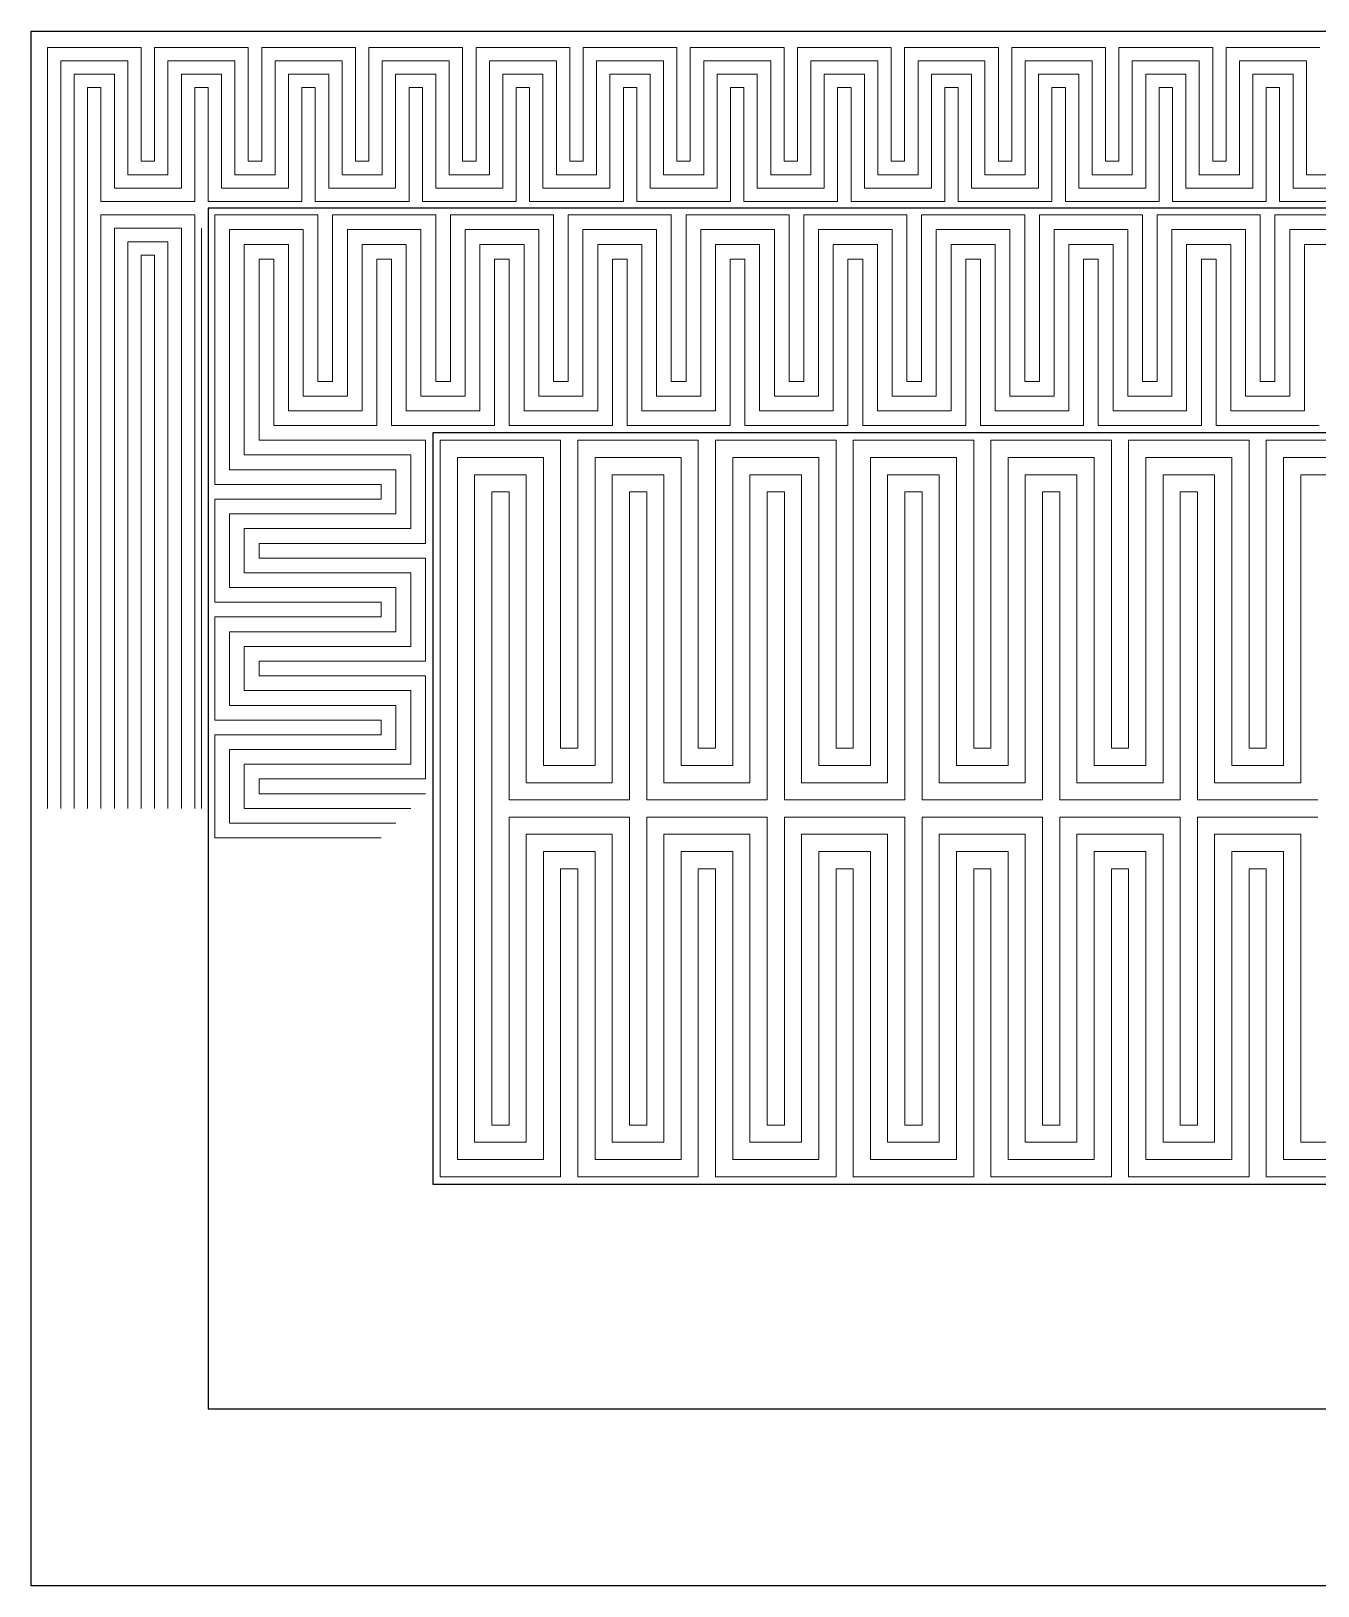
# Model space of a CAD drawing. Header units: millimetres. Extents: x -5937 to 68925, y -3068 to 5300.
# Drawn here: x 24792 to 25463, y 652 to 1462 of the extents above; entities that cross this region are included whole.
import ezdxf

# ---------------------------------------------------------------- set-up
doc = ezdxf.new("R2010")
doc.units = ezdxf.units.MM
doc.header["$LTSCALE"] = 7
doc.layers.add('参照', color=6, linetype='Continuous', lineweight=9)

msp = doc.modelspace()

# ---------------------------------------------------------------- linework, layer by layer
for p, q in [((24792.431, 1462.013), (26142.431, 1462.013)), ((24792.431, 652.013), (24792.431, 1462.013)), ((26050.176, 1369.757), (24884.687, 1369.757)), ((24884.687, 1369.757), (24884.687, 744.268)), ((25933.112, 1252.694), (25001.75, 1252.694)), ((25001.75, 1252.694), (25001.75, 861.332)), ((25001.75, 861.332), (25933.112, 861.332)), ((24884.687, 744.268), (26050.176, 744.268)), ((26142.431, 652.013), (24792.431, 652.013))]:
    msp.add_line(p, q)
at = {"layer": '参照'}
for p, q in [((24800.931, 1057.013), (24800.931, 1453.513)), ((24800.931, 1453.513), (24849.785, 1453.513)), ((24849.785, 1453.513), (24849.785, 1394.184)), ((24856.764, 1394.184), (24856.764, 1453.513)), ((24856.764, 1453.513), (24905.617, 1453.513)), ((24905.617, 1453.513), (24905.617, 1394.184)), ((24912.596, 1394.184), (24912.596, 1453.513)), ((24912.596, 1453.513), (24961.45, 1453.513)), ((24961.45, 1453.513), (24961.45, 1394.184)), ((24968.429, 1394.184), (24968.429, 1453.513)), ((24968.429, 1453.513), (25017.282, 1453.513)), ((25017.282, 1453.513), (25017.282, 1394.184)), ((25024.261, 1394.184), (25024.261, 1453.513)), ((25024.261, 1453.513), (25073.115, 1453.513)), ((25073.115, 1453.513), (25073.115, 1394.184)), ((25080.094, 1394.184), (25080.094, 1453.513)), ((25080.094, 1453.513), (25128.947, 1453.513)), ((25128.947, 1453.513), (25128.947, 1394.184)), ((25135.926, 1394.184), (25135.926, 1453.513)), ((25135.926, 1453.513), (25184.779, 1453.513)), ((25184.779, 1453.513), (25184.779, 1394.184)), ((25191.758, 1394.184), (25191.758, 1453.513)), ((25191.758, 1453.513), (25240.612, 1453.513)), ((25240.612, 1453.513), (25240.612, 1394.184)), ((25247.591, 1394.184), (25247.591, 1453.513)), ((25247.591, 1453.513), (25296.444, 1453.513)), ((25296.444, 1453.513), (25296.444, 1394.184)), ((25303.423, 1394.184), (25303.423, 1453.513)), ((25303.423, 1453.513), (25352.277, 1453.513)), ((25352.277, 1453.513), (25352.277, 1394.184)), ((25359.256, 1394.184), (25359.256, 1453.513)), ((25359.256, 1453.513), (25408.109, 1453.513)), ((25408.109, 1453.513), (25408.109, 1394.184)), ((25415.088, 1394.184), (25415.088, 1453.513)), ((25415.088, 1453.513), (25463.942, 1453.513)), ((24807.91, 1057.013), (24807.91, 1446.534)), ((24807.91, 1446.534), (24842.806, 1446.534)), ((24842.806, 1446.534), (24842.806, 1387.205)), ((24863.743, 1387.205), (24863.743, 1446.534)), ((24863.743, 1446.534), (24898.638, 1446.534)), ((24898.638, 1446.534), (24898.638, 1387.205)), ((24919.575, 1387.205), (24919.575, 1446.534)), ((24919.575, 1446.534), (24954.471, 1446.534)), ((24954.471, 1446.534), (24954.471, 1387.205)), ((24975.408, 1387.205), (24975.408, 1446.534)), ((24975.408, 1446.534), (25010.303, 1446.534)), ((25010.303, 1446.534), (25010.303, 1387.205)), ((25031.24, 1387.205), (25031.24, 1446.534)), ((25031.24, 1446.534), (25066.135, 1446.534)), ((25066.135, 1446.534), (25066.135, 1387.205)), ((25087.073, 1387.205), (25087.073, 1446.534)), ((25087.073, 1446.534), (25121.968, 1446.534)), ((25121.968, 1446.534), (25121.968, 1387.205)), ((25142.905, 1387.205), (25142.905, 1446.534)), ((25142.905, 1446.534), (25177.8, 1446.534)), ((25177.8, 1446.534), (25177.8, 1387.205)), ((25198.738, 1387.205), (25198.738, 1446.534)), ((25198.738, 1446.534), (25233.633, 1446.534)), ((25233.633, 1446.534), (25233.633, 1387.205)), ((25254.57, 1387.205), (25254.57, 1446.534)), ((25254.57, 1446.534), (25289.465, 1446.534)), ((25289.465, 1446.534), (25289.465, 1387.205)), ((25310.402, 1387.205), (25310.402, 1446.534)), ((25310.402, 1446.534), (25345.298, 1446.534)), ((25345.298, 1446.534), (25345.298, 1387.205)), ((25366.235, 1387.205), (25366.235, 1446.534)), ((25366.235, 1446.534), (25401.13, 1446.534)), ((25401.13, 1446.534), (25401.13, 1387.205)), ((25422.067, 1387.205), (25422.067, 1446.534)), ((25422.067, 1446.534), (25456.963, 1446.534)), ((25456.963, 1446.534), (25456.963, 1387.205)), ((24814.889, 1057.013), (24814.889, 1439.555)), ((24814.889, 1439.555), (24835.827, 1439.555)), ((24835.827, 1439.555), (24835.827, 1380.226)), ((24870.722, 1380.226), (24870.722, 1439.555)), ((24870.722, 1439.555), (24891.659, 1439.555)), ((24891.659, 1439.555), (24891.659, 1380.226)), ((24926.554, 1380.226), (24926.554, 1439.555)), ((24926.554, 1439.555), (24947.491, 1439.555)), ((24947.491, 1439.555), (24947.491, 1380.226)), ((24982.387, 1380.226), (24982.387, 1439.555)), ((24982.387, 1439.555), (25003.324, 1439.555)), ((25003.324, 1439.555), (25003.324, 1380.226)), ((25038.219, 1380.226), (25038.219, 1439.555)), ((25038.219, 1439.555), (25059.156, 1439.555)), ((25059.156, 1439.555), (25059.156, 1380.226)), ((25094.052, 1380.226), (25094.052, 1439.555)), ((25094.052, 1439.555), (25114.989, 1439.555)), ((25114.989, 1439.555), (25114.989, 1380.226)), ((25149.884, 1380.226), (25149.884, 1439.555)), ((25149.884, 1439.555), (25170.821, 1439.555)), ((25170.821, 1439.555), (25170.821, 1380.226)), ((25205.717, 1380.226), (25205.717, 1439.555)), ((25205.717, 1439.555), (25226.654, 1439.555)), ((25226.654, 1439.555), (25226.654, 1380.226)), ((25261.549, 1380.226), (25261.549, 1439.555)), ((25261.549, 1439.555), (25282.486, 1439.555)), ((25282.486, 1439.555), (25282.486, 1380.226)), ((25317.382, 1380.226), (25317.382, 1439.555)), ((25317.382, 1439.555), (25338.319, 1439.555)), ((25338.319, 1439.555), (25338.319, 1380.226)), ((25373.214, 1380.226), (25373.214, 1439.555)), ((25373.214, 1439.555), (25394.151, 1439.555)), ((25394.151, 1439.555), (25394.151, 1380.226)), ((25429.046, 1380.226), (25429.046, 1439.555)), ((25429.046, 1439.555), (25449.984, 1439.555)), ((25449.984, 1439.555), (25449.984, 1380.226)), ((24821.868, 1057.013), (24821.868, 1432.576)), ((24821.868, 1432.576), (24828.847, 1432.576)), ((24828.847, 1432.576), (24828.847, 1373.247)), ((24877.701, 1373.247), (24877.701, 1432.576)), ((24877.701, 1432.576), (24884.68, 1432.576)), ((24884.68, 1432.576), (24884.68, 1373.247)), ((24933.533, 1373.247), (24933.533, 1432.576)), ((24933.533, 1432.576), (24940.512, 1432.576)), ((24940.512, 1432.576), (24940.512, 1373.247)), ((24989.366, 1373.247), (24989.366, 1432.576)), ((24989.366, 1432.576), (24996.345, 1432.576)), ((24996.345, 1432.576), (24996.345, 1373.247)), ((25045.198, 1373.247), (25045.198, 1432.576)), ((25045.198, 1432.576), (25052.177, 1432.576)), ((25052.177, 1432.576), (25052.177, 1373.247)), ((25101.031, 1373.247), (25101.031, 1432.576)), ((25101.031, 1432.576), (25108.01, 1432.576)), ((25108.01, 1432.576), (25108.01, 1373.247)), ((25156.863, 1373.247), (25156.863, 1432.576)), ((25156.863, 1432.576), (25163.842, 1432.576)), ((25163.842, 1432.576), (25163.842, 1373.247)), ((25212.696, 1373.247), (25212.696, 1432.576)), ((25212.696, 1432.576), (25219.675, 1432.576)), ((25219.675, 1432.576), (25219.675, 1373.247)), ((25268.528, 1373.247), (25268.528, 1432.576)), ((25268.528, 1432.576), (25275.507, 1432.576)), ((25275.507, 1432.576), (25275.507, 1373.247)), ((25324.361, 1373.247), (25324.361, 1432.576)), ((25324.361, 1432.576), (25331.34, 1432.576)), ((25331.34, 1432.576), (25331.34, 1373.247)), ((25380.193, 1373.247), (25380.193, 1432.576)), ((25380.193, 1432.576), (25387.172, 1432.576)), ((25387.172, 1432.576), (25387.172, 1373.247)), ((25436.026, 1373.247), (25436.026, 1432.576)), ((25436.026, 1432.576), (25443.005, 1432.576)), ((25443.005, 1432.576), (25443.005, 1373.247)), ((24849.785, 1394.184), (24856.764, 1394.184)), ((24905.617, 1394.184), (24912.596, 1394.184)), ((24961.45, 1394.184), (24968.429, 1394.184)), ((25017.282, 1394.184), (25024.261, 1394.184)), ((25073.115, 1394.184), (25080.094, 1394.184)), ((25128.947, 1394.184), (25135.926, 1394.184)), ((25184.779, 1394.184), (25191.758, 1394.184)), ((25240.612, 1394.184), (25247.591, 1394.184)), ((25296.444, 1394.184), (25303.423, 1394.184)), ((25352.277, 1394.184), (25359.256, 1394.184)), ((25408.109, 1394.184), (25415.088, 1394.184)), ((24842.806, 1387.205), (24863.743, 1387.205)), ((24898.638, 1387.205), (24919.575, 1387.205)), ((24954.471, 1387.205), (24975.408, 1387.205)), ((25010.303, 1387.205), (25031.24, 1387.205)), ((25066.135, 1387.205), (25087.073, 1387.205)), ((25121.968, 1387.205), (25142.905, 1387.205)), ((25177.8, 1387.205), (25198.738, 1387.205)), ((25233.633, 1387.205), (25254.57, 1387.205)), ((25289.465, 1387.205), (25310.402, 1387.205)), ((25345.298, 1387.205), (25366.235, 1387.205)), ((25401.13, 1387.205), (25422.067, 1387.205)), ((25456.963, 1387.205), (25477.9, 1387.205)), ((24835.827, 1380.226), (24870.722, 1380.226)), ((24891.659, 1380.226), (24926.554, 1380.226)), ((24947.491, 1380.226), (24982.387, 1380.226)), ((25003.324, 1380.226), (25038.219, 1380.226)), ((25059.156, 1380.226), (25094.052, 1380.226)), ((25114.989, 1380.226), (25149.884, 1380.226)), ((25170.821, 1380.226), (25205.717, 1380.226)), ((25226.654, 1380.226), (25261.549, 1380.226)), ((25282.486, 1380.226), (25317.382, 1380.226)), ((25338.319, 1380.226), (25373.214, 1380.226)), ((25394.151, 1380.226), (25429.046, 1380.226)), ((25449.984, 1380.226), (25484.879, 1380.226)), ((24828.847, 1373.247), (24877.701, 1373.247)), ((24884.68, 1373.247), (24933.533, 1373.247)), ((24940.512, 1373.247), (24989.366, 1373.247)), ((24996.345, 1373.247), (25045.198, 1373.247)), ((25052.177, 1373.247), (25101.031, 1373.247)), ((25108.01, 1373.247), (25156.863, 1373.247)), ((25163.842, 1373.247), (25212.696, 1373.247)), ((25219.675, 1373.247), (25268.528, 1373.247)), ((25275.507, 1373.247), (25324.361, 1373.247)), ((25331.34, 1373.247), (25380.193, 1373.247)), ((25387.172, 1373.247), (25436.026, 1373.247)), ((25443.005, 1373.247), (25491.858, 1373.247)), ((24877.701, 1366.268), (24828.847, 1366.268)), ((24828.847, 1366.268), (24828.847, 1057.013)), ((24877.701, 1057.013), (24877.701, 1366.268)), ((24941.882, 1366.268), (24888.176, 1366.268)), ((24888.176, 1366.268), (24888.176, 1225.841)), ((24941.882, 1279.547), (24941.882, 1366.268)), ((24949.554, 1279.547), (24949.554, 1366.268)), ((25003.324, 1366.268), (24949.554, 1366.268)), ((25003.26, 1279.547), (25003.26, 1366.268)), ((25064.702, 1366.268), (25010.932, 1366.268)), ((25010.932, 1279.547), (25010.932, 1366.268)), ((25064.638, 1279.547), (25064.638, 1366.268)), ((25126.08, 1366.268), (25072.31, 1366.268)), ((25072.31, 1279.547), (25072.31, 1366.268)), ((25126.016, 1279.547), (25126.016, 1366.268)), ((25187.458, 1366.268), (25133.688, 1366.268)), ((25133.688, 1279.547), (25133.688, 1366.268)), ((25187.394, 1279.547), (25187.394, 1366.268)), ((25248.836, 1366.268), (25195.066, 1366.268)), ((25195.066, 1279.547), (25195.066, 1366.268)), ((25248.772, 1279.547), (25248.772, 1366.268)), ((25310.214, 1366.268), (25256.444, 1366.268)), ((25256.444, 1279.547), (25256.444, 1366.268)), ((25310.15, 1279.547), (25310.15, 1366.268)), ((25371.592, 1366.268), (25317.822, 1366.268)), ((25317.822, 1279.547), (25317.822, 1366.268)), ((25371.528, 1279.547), (25371.528, 1366.268)), ((25432.97, 1366.268), (25379.2, 1366.268)), ((25379.2, 1279.547), (25379.2, 1366.268)), ((25432.906, 1279.547), (25432.906, 1366.268)), ((25494.348, 1366.268), (25440.578, 1366.268)), ((25440.578, 1279.547), (25440.578, 1366.268)), ((24870.722, 1359.289), (24835.827, 1359.289)), ((24835.827, 1359.289), (24835.827, 1057.013)), ((24870.722, 1057.013), (24870.722, 1359.289)), ((24934.21, 1358.595), (24895.849, 1358.595)), ((24895.849, 1358.595), (24895.849, 1233.513)), ((24934.21, 1271.875), (24934.21, 1358.595)), ((24957.227, 1271.875), (24957.227, 1358.595)), ((24995.588, 1358.595), (24957.227, 1358.595)), ((24995.588, 1271.875), (24995.588, 1358.595)), ((25056.966, 1358.595), (25018.605, 1358.595)), ((25018.605, 1271.875), (25018.605, 1358.595)), ((25056.966, 1271.875), (25056.966, 1358.595)), ((25118.344, 1358.595), (25079.983, 1358.595)), ((25079.983, 1271.875), (25079.983, 1358.595)), ((25118.344, 1271.875), (25118.344, 1358.595)), ((25179.722, 1358.595), (25141.361, 1358.595)), ((25141.361, 1271.875), (25141.361, 1358.595)), ((25179.722, 1271.875), (25179.722, 1358.595)), ((25241.1, 1358.595), (25202.739, 1358.595)), ((25202.739, 1271.875), (25202.739, 1358.595)), ((25241.1, 1271.875), (25241.1, 1358.595)), ((25302.478, 1358.595), (25264.117, 1358.595)), ((25264.117, 1271.875), (25264.117, 1358.595)), ((25302.478, 1271.875), (25302.478, 1358.595)), ((25363.856, 1358.595), (25325.495, 1358.595)), ((25325.495, 1271.875), (25325.495, 1358.595)), ((25363.856, 1271.875), (25363.856, 1358.595)), ((25425.234, 1358.595), (25386.873, 1358.595)), ((25386.873, 1271.875), (25386.873, 1358.595)), ((25425.234, 1271.875), (25425.234, 1358.595)), ((25486.612, 1358.595), (25448.251, 1358.595)), ((25448.251, 1271.875), (25448.251, 1358.595)), ((24863.743, 1352.31), (24842.806, 1352.31)), ((24842.806, 1352.31), (24842.806, 1057.013)), ((24856.764, 1345.33), (24849.785, 1345.33)), ((24849.785, 1345.33), (24849.785, 1057.013)), ((24856.764, 1057.013), (24856.764, 1345.33)), ((24863.743, 1057.013), (24863.743, 1352.31)), ((24926.538, 1350.923), (24903.521, 1350.923)), ((24903.521, 1350.923), (24903.521, 1241.186)), ((24926.538, 1264.202), (24926.538, 1350.923)), ((24964.899, 1264.202), (24964.899, 1350.923)), ((24987.916, 1350.923), (24964.899, 1350.923)), ((24987.916, 1264.202), (24987.916, 1350.923)), ((25049.294, 1350.923), (25026.277, 1350.923)), ((25026.277, 1264.202), (25026.277, 1350.923)), ((25049.294, 1264.202), (25049.294, 1350.923)), ((25110.672, 1350.923), (25087.655, 1350.923)), ((25087.655, 1264.202), (25087.655, 1350.923)), ((25110.672, 1264.202), (25110.672, 1350.923)), ((25172.05, 1350.923), (25149.033, 1350.923)), ((25149.033, 1264.202), (25149.033, 1350.923)), ((25172.05, 1264.202), (25172.05, 1350.923)), ((25233.428, 1350.923), (25210.411, 1350.923)), ((25210.411, 1264.202), (25210.411, 1350.923)), ((25233.428, 1264.202), (25233.428, 1350.923)), ((25294.806, 1350.923), (25271.789, 1350.923)), ((25271.789, 1264.202), (25271.789, 1350.923)), ((25294.806, 1264.202), (25294.806, 1350.923)), ((25356.184, 1350.923), (25333.167, 1350.923)), ((25333.167, 1264.202), (25333.167, 1350.923)), ((25356.184, 1264.202), (25356.184, 1350.923)), ((25417.562, 1350.923), (25394.545, 1350.923)), ((25394.545, 1264.202), (25394.545, 1350.923)), ((25417.562, 1264.202), (25417.562, 1350.923)), ((25478.94, 1350.923), (25455.923, 1350.923)), ((25455.923, 1264.202), (25455.923, 1350.923)), ((24918.865, 1343.251), (24911.193, 1343.251)), ((24911.193, 1343.251), (24911.193, 1248.858)), ((24918.865, 1256.53), (24918.865, 1343.251)), ((24926.554, 1343.251), (24926.538, 1343.251)), ((24972.571, 1256.53), (24972.571, 1343.251)), ((24980.243, 1343.251), (24972.571, 1343.251)), ((24980.243, 1256.53), (24980.243, 1343.251)), ((25041.621, 1343.251), (25033.949, 1343.251)), ((25033.949, 1256.53), (25033.949, 1343.251)), ((25041.621, 1256.53), (25041.621, 1343.251)), ((25102.999, 1343.251), (25095.327, 1343.251)), ((25095.327, 1256.53), (25095.327, 1343.251)), ((25102.999, 1256.53), (25102.999, 1343.251)), ((25164.377, 1343.251), (25156.705, 1343.251)), ((25156.705, 1256.53), (25156.705, 1343.251)), ((25164.377, 1256.53), (25164.377, 1343.251)), ((25225.755, 1343.251), (25218.083, 1343.251)), ((25218.083, 1256.53), (25218.083, 1343.251)), ((25225.755, 1256.53), (25225.755, 1343.251)), ((25287.133, 1343.251), (25279.461, 1343.251)), ((25279.461, 1256.53), (25279.461, 1343.251)), ((25287.133, 1256.53), (25287.133, 1343.251)), ((25348.511, 1343.251), (25340.839, 1343.251)), ((25340.839, 1256.53), (25340.839, 1343.251)), ((25348.511, 1256.53), (25348.511, 1343.251)), ((25409.889, 1343.251), (25402.217, 1343.251)), ((25402.217, 1256.53), (25402.217, 1343.251)), ((25409.889, 1256.53), (25409.889, 1343.251)), ((24926.554, 1335.579), (24926.538, 1335.579)), ((24926.554, 1327.906), (24926.538, 1327.906)), ((24926.554, 1320.234), (24926.538, 1320.234)), ((24926.554, 1312.562), (24926.538, 1312.562)), ((24926.554, 1304.89), (24926.538, 1304.89)), ((24957.227, 1271.875), (24934.21, 1271.875)), ((24949.554, 1279.547), (24941.882, 1279.547)), ((25018.605, 1271.875), (24995.588, 1271.875)), ((25010.932, 1279.547), (25003.26, 1279.547)), ((25079.983, 1271.875), (25056.966, 1271.875)), ((25072.31, 1279.547), (25064.638, 1279.547)), ((25141.361, 1271.875), (25118.344, 1271.875)), ((25133.688, 1279.547), (25126.016, 1279.547)), ((25202.739, 1271.875), (25179.722, 1271.875)), ((25195.066, 1279.547), (25187.394, 1279.547)), ((25264.117, 1271.875), (25241.1, 1271.875)), ((25256.444, 1279.547), (25248.772, 1279.547)), ((25325.495, 1271.875), (25302.478, 1271.875)), ((25317.822, 1279.547), (25310.15, 1279.547)), ((25386.873, 1271.875), (25363.856, 1271.875)), ((25379.2, 1279.547), (25371.528, 1279.547)), ((25448.251, 1271.875), (25425.234, 1271.875)), ((25440.578, 1279.547), (25432.906, 1279.547)), ((24964.899, 1264.202), (24926.538, 1264.202)), ((25026.277, 1264.202), (24987.916, 1264.202)), ((25087.655, 1264.202), (25049.294, 1264.202)), ((25149.033, 1264.202), (25110.672, 1264.202)), ((25210.411, 1264.202), (25172.05, 1264.202)), ((25271.789, 1264.202), (25233.428, 1264.202)), ((25333.167, 1264.202), (25294.806, 1264.202)), ((25394.545, 1264.202), (25356.184, 1264.202)), ((25455.923, 1264.202), (25417.562, 1264.202)), ((24972.571, 1256.53), (24918.865, 1256.53)), ((25033.949, 1256.53), (24980.243, 1256.53)), ((25095.327, 1256.53), (25041.621, 1256.53)), ((25156.705, 1256.53), (25102.999, 1256.53)), ((25218.083, 1256.53), (25164.377, 1256.53)), ((25279.461, 1256.53), (25225.755, 1256.53)), ((25340.839, 1256.53), (25287.133, 1256.53)), ((25402.217, 1256.53), (25348.511, 1256.53)), ((25463.595, 1256.53), (25409.889, 1256.53)), ((24997.914, 1248.858), (24911.193, 1248.858)), ((24997.914, 1195.152), (24997.914, 1248.858)), ((25005.586, 1248.858), (25005.586, 865.168)), ((25005.586, 1248.858), (25068.361, 1248.858)), ((25068.361, 1248.858), (25068.361, 1088.4)), ((25077.329, 1248.858), (25077.329, 1088.4)), ((25077.329, 1248.858), (25140.104, 1248.858)), ((25140.104, 1248.858), (25140.104, 1088.4)), ((25149.072, 1248.858), (25149.072, 1088.4)), ((25149.072, 1248.858), (25211.847, 1248.858)), ((25211.847, 1248.858), (25211.847, 1088.4)), ((25220.815, 1248.858), (25220.815, 1088.4)), ((25220.815, 1248.858), (25283.59, 1248.858)), ((25283.59, 1248.858), (25283.59, 1088.4)), ((25292.558, 1248.858), (25292.558, 1088.4)), ((25292.558, 1248.858), (25355.333, 1248.858)), ((25355.333, 1248.858), (25355.333, 1088.4)), ((25364.301, 1248.858), (25364.301, 1088.4)), ((25364.301, 1248.858), (25427.076, 1248.858)), ((25427.076, 1248.858), (25427.076, 1088.4)), ((25436.044, 1248.858), (25436.044, 1088.4)), ((25436.044, 1248.858), (25498.819, 1248.858)), ((24990.242, 1241.186), (24903.521, 1241.186)), ((24990.242, 1202.824), (24990.242, 1241.186)), ((25014.554, 1239.89), (25014.554, 874.136)), ((25059.393, 1239.89), (25014.554, 1239.89)), ((25059.393, 1239.89), (25059.393, 1079.432)), ((25086.297, 1239.89), (25086.297, 1079.432)), ((25131.136, 1239.89), (25086.297, 1239.89)), ((25131.136, 1239.89), (25131.136, 1079.432)), ((25158.04, 1239.89), (25158.04, 1079.432)), ((25202.879, 1239.89), (25158.04, 1239.89)), ((25202.879, 1239.89), (25202.879, 1079.432)), ((25274.622, 1239.89), (25229.783, 1239.89)), ((25229.783, 1239.89), (25229.783, 1079.432)), ((25274.622, 1239.89), (25274.622, 1079.432)), ((25301.526, 1239.89), (25301.526, 1079.432)), ((25346.365, 1239.89), (25301.526, 1239.89)), ((25346.365, 1239.89), (25346.365, 1079.432)), ((25418.108, 1239.89), (25373.269, 1239.89)), ((25373.269, 1239.89), (25373.269, 1079.432)), ((25418.108, 1239.89), (25418.108, 1079.432)), ((25445.012, 1239.89), (25445.012, 1079.432)), ((25489.851, 1239.89), (25445.012, 1239.89)), ((24982.57, 1233.513), (24895.849, 1233.513)), ((24982.57, 1210.497), (24982.57, 1233.513)), ((24974.897, 1225.841), (24888.176, 1225.841)), ((24974.897, 1218.169), (24974.897, 1225.841)), ((25023.522, 1230.922), (25023.522, 883.104)), ((25050.426, 1230.922), (25023.522, 1230.922)), ((25050.426, 1230.922), (25050.426, 1070.465)), ((25095.265, 1230.922), (25095.265, 1070.465)), ((25122.169, 1230.922), (25095.265, 1230.922)), ((25122.169, 1230.922), (25122.169, 1070.465)), ((25167.008, 1230.922), (25167.008, 1070.465)), ((25193.911, 1230.922), (25167.008, 1230.922)), ((25193.911, 1230.922), (25193.911, 1070.465)), ((25265.654, 1230.922), (25238.751, 1230.922)), ((25238.751, 1230.922), (25238.751, 1070.465)), ((25265.654, 1230.922), (25265.654, 1070.465)), ((25310.494, 1230.922), (25310.494, 1070.465)), ((25337.397, 1230.922), (25310.494, 1230.922)), ((25337.397, 1230.922), (25337.397, 1070.465)), ((25409.14, 1230.922), (25382.237, 1230.922)), ((25382.237, 1230.922), (25382.237, 1070.465)), ((25409.14, 1230.922), (25409.14, 1070.465)), ((25453.979, 1230.922), (25453.979, 1070.465)), ((25480.883, 1230.922), (25453.979, 1230.922)), ((24974.897, 1218.169), (24888.176, 1218.169)), ((24888.176, 1164.463), (24888.176, 1218.169)), ((25032.49, 1221.954), (25032.49, 892.071)), ((25041.458, 1221.954), (25032.49, 1221.954)), ((25041.458, 1221.954), (25041.458, 1061.497)), ((25104.233, 1221.954), (25104.233, 1061.497)), ((25113.201, 1221.954), (25104.233, 1221.954)), ((25113.201, 1221.954), (25113.201, 1061.497)), ((25175.976, 1221.954), (25175.976, 1061.497)), ((25184.944, 1221.954), (25175.976, 1221.954)), ((25184.944, 1221.954), (25184.944, 1061.497)), ((25256.686, 1221.954), (25247.719, 1221.954)), ((25247.719, 1221.954), (25247.719, 1061.497)), ((25256.686, 1221.954), (25256.686, 1061.497)), ((25319.462, 1221.954), (25319.462, 1061.497)), ((25328.429, 1221.954), (25319.462, 1221.954)), ((25328.429, 1221.954), (25328.429, 1061.497)), ((25400.172, 1221.954), (25391.204, 1221.954)), ((25391.204, 1221.954), (25391.204, 1061.497)), ((25400.172, 1221.954), (25400.172, 1061.497)), ((24982.57, 1210.497), (24895.849, 1210.497)), ((24895.849, 1172.135), (24895.849, 1210.497)), ((24990.242, 1202.824), (24903.521, 1202.824)), ((24903.521, 1179.808), (24903.521, 1202.824)), ((24997.914, 1195.152), (24911.193, 1195.152)), ((24911.193, 1187.48), (24911.193, 1195.152)), ((24997.914, 1187.48), (24911.193, 1187.48)), ((24997.914, 1133.774), (24997.914, 1187.48)), ((24990.242, 1179.808), (24903.521, 1179.808)), ((24990.242, 1141.446), (24990.242, 1179.808)), ((24982.57, 1172.135), (24895.849, 1172.135)), ((24982.57, 1149.119), (24982.57, 1172.135)), ((24974.897, 1164.463), (24888.176, 1164.463)), ((24974.897, 1156.791), (24974.897, 1164.463)), ((24888.176, 1103.085), (24888.176, 1156.791)), ((24974.897, 1156.791), (24888.176, 1156.791)), ((24895.849, 1110.757), (24895.849, 1149.119)), ((24982.57, 1149.119), (24895.849, 1149.119)), ((24903.521, 1118.43), (24903.521, 1141.446)), ((24990.242, 1141.446), (24903.521, 1141.446)), ((24911.193, 1126.102), (24911.193, 1133.774)), ((24997.914, 1133.774), (24911.193, 1133.774)), ((24997.914, 1126.102), (24911.193, 1126.102)), ((24997.914, 1072.396), (24997.914, 1126.102)), ((24990.242, 1118.43), (24903.521, 1118.43)), ((24990.242, 1080.068), (24990.242, 1118.43)), ((24982.57, 1110.757), (24895.849, 1110.757)), ((24982.57, 1087.741), (24982.57, 1110.757)), ((24974.897, 1103.085), (24888.176, 1103.085)), ((24974.897, 1095.413), (24974.897, 1103.085)), ((24888.176, 1041.707), (24888.176, 1095.413)), ((24974.897, 1095.413), (24888.176, 1095.413)), ((24895.849, 1049.379), (24895.849, 1087.741)), ((24982.57, 1087.741), (24895.849, 1087.741)), ((25077.329, 1088.4), (25068.361, 1088.4)), ((25149.072, 1088.4), (25140.104, 1088.4)), ((25220.815, 1088.4), (25211.847, 1088.4)), ((25292.558, 1088.4), (25283.59, 1088.4)), ((25364.301, 1088.4), (25355.333, 1088.4)), ((25436.044, 1088.4), (25427.076, 1088.4)), ((24903.521, 1057.052), (24903.521, 1080.068)), ((24990.242, 1080.068), (24903.521, 1080.068)), ((25086.297, 1079.432), (25059.393, 1079.432)), ((25158.04, 1079.432), (25131.136, 1079.432)), ((25229.783, 1079.432), (25202.879, 1079.432)), ((25301.526, 1079.432), (25274.622, 1079.432)), ((25373.269, 1079.432), (25346.365, 1079.432)), ((25445.012, 1079.432), (25418.108, 1079.432)), ((24911.193, 1064.724), (24911.193, 1072.396)), ((24997.914, 1072.396), (24911.193, 1072.396)), ((25095.265, 1070.465), (25050.426, 1070.465)), ((25167.008, 1070.465), (25122.169, 1070.465)), ((25238.751, 1070.465), (25193.911, 1070.465)), ((25310.494, 1070.465), (25265.654, 1070.465)), ((25382.237, 1070.465), (25337.397, 1070.465)), ((25453.979, 1070.465), (25409.14, 1070.465)), ((25041.458, 1061.497), (25104.233, 1061.497)), ((25113.201, 1061.497), (25175.976, 1061.497)), ((25184.944, 1061.497), (25247.719, 1061.497)), ((25256.686, 1061.497), (25319.462, 1061.497)), ((25328.429, 1061.497), (25391.204, 1061.497)), ((25400.172, 1061.497), (25462.947, 1061.497)), ((25041.458, 1052.529), (25104.233, 1052.529)), ((25041.458, 892.071), (25041.458, 1052.529)), ((25104.233, 892.071), (25104.233, 1052.529)), ((25113.201, 892.071), (25113.201, 1052.529)), ((25113.201, 1052.529), (25175.976, 1052.529)), ((25175.976, 892.071), (25175.976, 1052.529)), ((25184.944, 1052.529), (25247.719, 1052.529)), ((25184.944, 892.071), (25184.944, 1052.529)), ((25247.719, 892.071), (25247.719, 1052.529)), ((25256.686, 1052.529), (25319.462, 1052.529)), ((25256.686, 892.071), (25256.686, 1052.529)), ((25319.462, 892.071), (25319.462, 1052.529)), ((25328.429, 1052.529), (25391.204, 1052.529)), ((25328.429, 892.071), (25328.429, 1052.529)), ((25391.204, 892.071), (25391.204, 1052.529)), ((25400.172, 1052.529), (25462.947, 1052.529)), ((25400.172, 892.071), (25400.172, 1052.529)), ((25050.426, 883.104), (25050.426, 1043.561)), ((25095.265, 1043.561), (25050.426, 1043.561)), ((25095.265, 883.104), (25095.265, 1043.561)), ((25122.169, 883.104), (25122.169, 1043.561)), ((25167.008, 1043.561), (25122.169, 1043.561)), ((25167.008, 883.104), (25167.008, 1043.561)), ((25238.751, 1043.561), (25193.911, 1043.561)), ((25193.911, 883.104), (25193.911, 1043.561)), ((25238.751, 883.104), (25238.751, 1043.561)), ((25310.494, 1043.561), (25265.654, 1043.561)), ((25265.654, 883.104), (25265.654, 1043.561)), ((25310.494, 883.104), (25310.494, 1043.561)), ((25382.237, 1043.561), (25337.397, 1043.561)), ((25337.397, 883.104), (25337.397, 1043.561)), ((25382.237, 883.104), (25382.237, 1043.561)), ((25453.979, 1043.561), (25409.14, 1043.561)), ((25409.14, 883.104), (25409.14, 1043.561)), ((25453.979, 883.104), (25453.979, 1043.561)), ((25059.393, 874.136), (25059.393, 1034.593)), ((25086.297, 1034.593), (25059.393, 1034.593)), ((25086.297, 874.136), (25086.297, 1034.593)), ((25131.136, 874.136), (25131.136, 1034.593)), ((25158.04, 1034.593), (25131.136, 1034.593)), ((25158.04, 874.136), (25158.04, 1034.593)), ((25229.783, 1034.593), (25202.879, 1034.593)), ((25202.879, 874.136), (25202.879, 1034.593)), ((25229.783, 874.136), (25229.783, 1034.593)), ((25301.526, 1034.593), (25274.622, 1034.593)), ((25274.622, 874.136), (25274.622, 1034.593)), ((25301.526, 874.136), (25301.526, 1034.593)), ((25373.269, 1034.593), (25346.365, 1034.593)), ((25346.365, 874.136), (25346.365, 1034.593)), ((25373.269, 874.136), (25373.269, 1034.593)), ((25445.012, 1034.593), (25418.108, 1034.593)), ((25418.108, 874.136), (25418.108, 1034.593)), ((25445.012, 874.136), (25445.012, 1034.593)), ((25068.361, 865.168), (25068.361, 1025.625)), ((25077.329, 1025.625), (25068.361, 1025.625)), ((25077.329, 865.168), (25077.329, 1025.625)), ((25140.104, 865.168), (25140.104, 1025.625)), ((25149.072, 1025.625), (25140.104, 1025.625)), ((25149.072, 865.168), (25149.072, 1025.625)), ((25220.815, 1025.625), (25211.847, 1025.625)), ((25211.847, 865.168), (25211.847, 1025.625)), ((25220.815, 865.168), (25220.815, 1025.625)), ((25292.558, 1025.625), (25283.59, 1025.625)), ((25283.59, 865.168), (25283.59, 1025.625)), ((25292.558, 865.168), (25292.558, 1025.625)), ((25364.301, 1025.625), (25355.333, 1025.625)), ((25355.333, 865.168), (25355.333, 1025.625)), ((25364.301, 865.168), (25364.301, 1025.625)), ((25436.044, 1025.625), (25427.076, 1025.625)), ((25427.076, 865.168), (25427.076, 1025.625)), ((25436.044, 865.168), (25436.044, 1025.625)), ((25041.458, 892.071), (25032.49, 892.071)), ((25113.201, 892.071), (25104.233, 892.071)), ((25184.944, 892.071), (25175.976, 892.071)), ((25256.686, 892.071), (25247.719, 892.071)), ((25328.429, 892.071), (25319.462, 892.071)), ((25400.172, 892.071), (25391.204, 892.071)), ((25050.426, 883.104), (25023.522, 883.104)), ((25122.169, 883.104), (25095.265, 883.104)), ((25193.911, 883.104), (25167.008, 883.104)), ((25265.654, 883.104), (25238.751, 883.104)), ((25337.397, 883.104), (25310.494, 883.104)), ((25409.14, 883.104), (25382.237, 883.104)), ((25480.883, 883.104), (25453.979, 883.104)), ((25059.393, 874.136), (25014.554, 874.136)), ((25131.136, 874.136), (25086.297, 874.136)), ((25202.879, 874.136), (25158.04, 874.136)), ((25274.622, 874.136), (25229.783, 874.136)), ((25346.365, 874.136), (25301.526, 874.136)), ((25418.108, 874.136), (25373.269, 874.136)), ((25489.851, 874.136), (25445.012, 874.136)), ((25005.586, 865.168), (25068.361, 865.168)), ((25077.329, 865.168), (25140.104, 865.168)), ((25149.072, 865.168), (25211.847, 865.168)), ((25220.815, 865.168), (25283.59, 865.168)), ((25292.558, 865.168), (25355.333, 865.168)), ((25364.301, 865.168), (25427.076, 865.168)), ((25436.044, 865.168), (25498.819, 865.168))]:
    msp.add_line(p, q, dxfattribs=at)
at = {"layer": '参照', "color": 5}
msp.add_line((24881.197, 1057.013), (24881.197, 1359.289), dxfattribs=at)
at = {"layer": '参照', "color": 1}
for p, q in [((24997.914, 1064.724), (24911.193, 1064.724)), ((24990.242, 1057.052), (24903.521, 1057.052)), ((24982.57, 1049.379), (24895.849, 1049.379)), ((24974.897, 1041.707), (24888.176, 1041.707))]:
    msp.add_line(p, q, dxfattribs=at)

doc.saveas('drawing.dxf')
